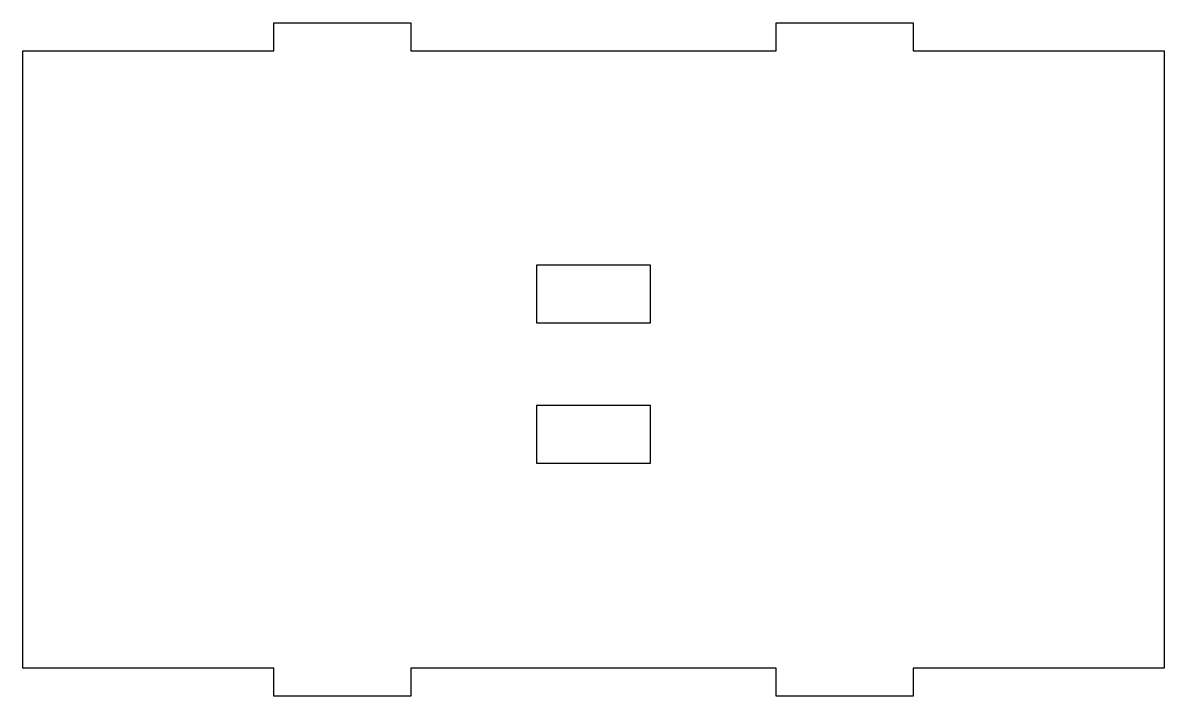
# Model space of a CAD drawing. Header units: millimetres. Extents: x 0 to 122, y -3 to 69.
import ezdxf

# ---------------------------------------------------------------- set-up
doc = ezdxf.new("R2010")
doc.units = ezdxf.units.MM

msp = doc.modelspace()

# ---------------------------------------------------------------- linework, layer by layer
for points in [[(80.52, 69), (95.16, 69), (95.16, 66), (122, 66), (122, 0), (95.16, 0), (95.16, -3), (80.52, -3), (80.52, 0), (41.48, 0), (41.48, -3), (26.84, -3), (26.84, 0), (0, 0), (0, 66), (26.84, 66), (26.84, 69), (41.48, 69), (41.48, 66), (80.52, 66)], [(54.925, 39.925), (54.925, 36.925), (67.075, 36.925), (67.075, 39.925), (67.075, 40.075), (67.075, 43.075), (54.925, 43.075), (54.925, 40.075)], [(67.075, 21.925), (67.075, 24.925), (67.075, 25.075), (67.075, 28.075), (54.925, 28.075), (54.925, 25.075), (54.925, 24.925), (54.925, 21.925)]]:
    msp.add_lwpolyline(points, close=True)

doc.saveas('drawing.dxf')
